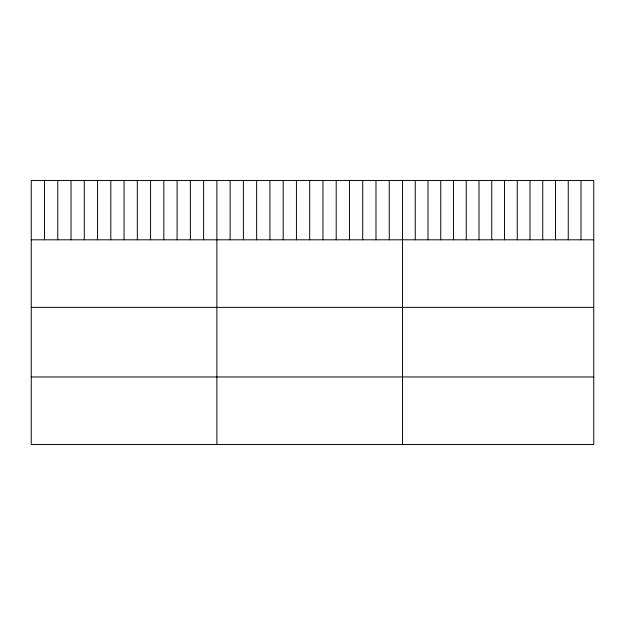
<?xml version="1.0" encoding="UTF-8"?>
<svg xmlns="http://www.w3.org/2000/svg" width="625" height="625" viewBox="0 0 625 625"><rect width="100%" height="100%" fill="white"/><g stroke="black" fill="none" stroke-linecap="round" stroke-linejoin="round"><path stroke-width="0.94" d="M593.75 239.805L593.75 444.516L31.25 444.516L31.25 180.484L593.75 180.484L593.75 239.805L31.25 239.805M31.25 307.359L593.75 307.359M31.25 376.961L593.75 376.961M581 180.484L581 239.805M568.25 180.484L568.25 239.805M555.5 180.484L555.5 239.805M542.75 180.484L542.75 239.805M530 180.484L530 239.805M517.25 180.484L517.25 239.805M504.5 180.484L504.5 239.805M491.75 180.484L491.75 239.805M479 180.484L479 239.805M466.25 180.484L466.25 239.805M453.5 180.484L453.5 239.805M440.75 180.484L440.75 239.805M428 180.484L428 239.805M415.25 180.484L415.25 239.805M402.5 180.484L402.5 444.516M389.242 180.484L389.242 239.805M375.984 180.484L375.984 239.805M362.727 180.484L362.727 239.805M349.461 180.484L349.461 239.805M336.203 180.484L336.203 239.805M322.945 180.484L322.945 239.805M309.688 180.484L309.688 239.805M296.43 180.484L296.43 239.805M283.172 180.484L283.172 239.805M269.914 180.484L269.914 239.805M256.648 180.484L256.648 239.805M243.391 180.484L243.391 239.805M230.133 180.484L230.133 239.805M216.875 180.484L216.875 444.516M203.617 180.484L203.617 239.805M190.359 180.484L190.359 239.805M177.102 180.484L177.102 239.805M163.836 180.484L163.836 239.805M150.578 180.484L150.578 239.805M137.32 180.484L137.32 239.805M124.063 180.484L124.063 239.805M110.805 180.484L110.805 239.805M97.547 180.484L97.547 239.805M84.289 180.484L84.289 239.805M71.023 180.484L71.023 239.805M57.766 180.484L57.766 239.805M44.508 180.484L44.508 239.805"/></g></svg>
